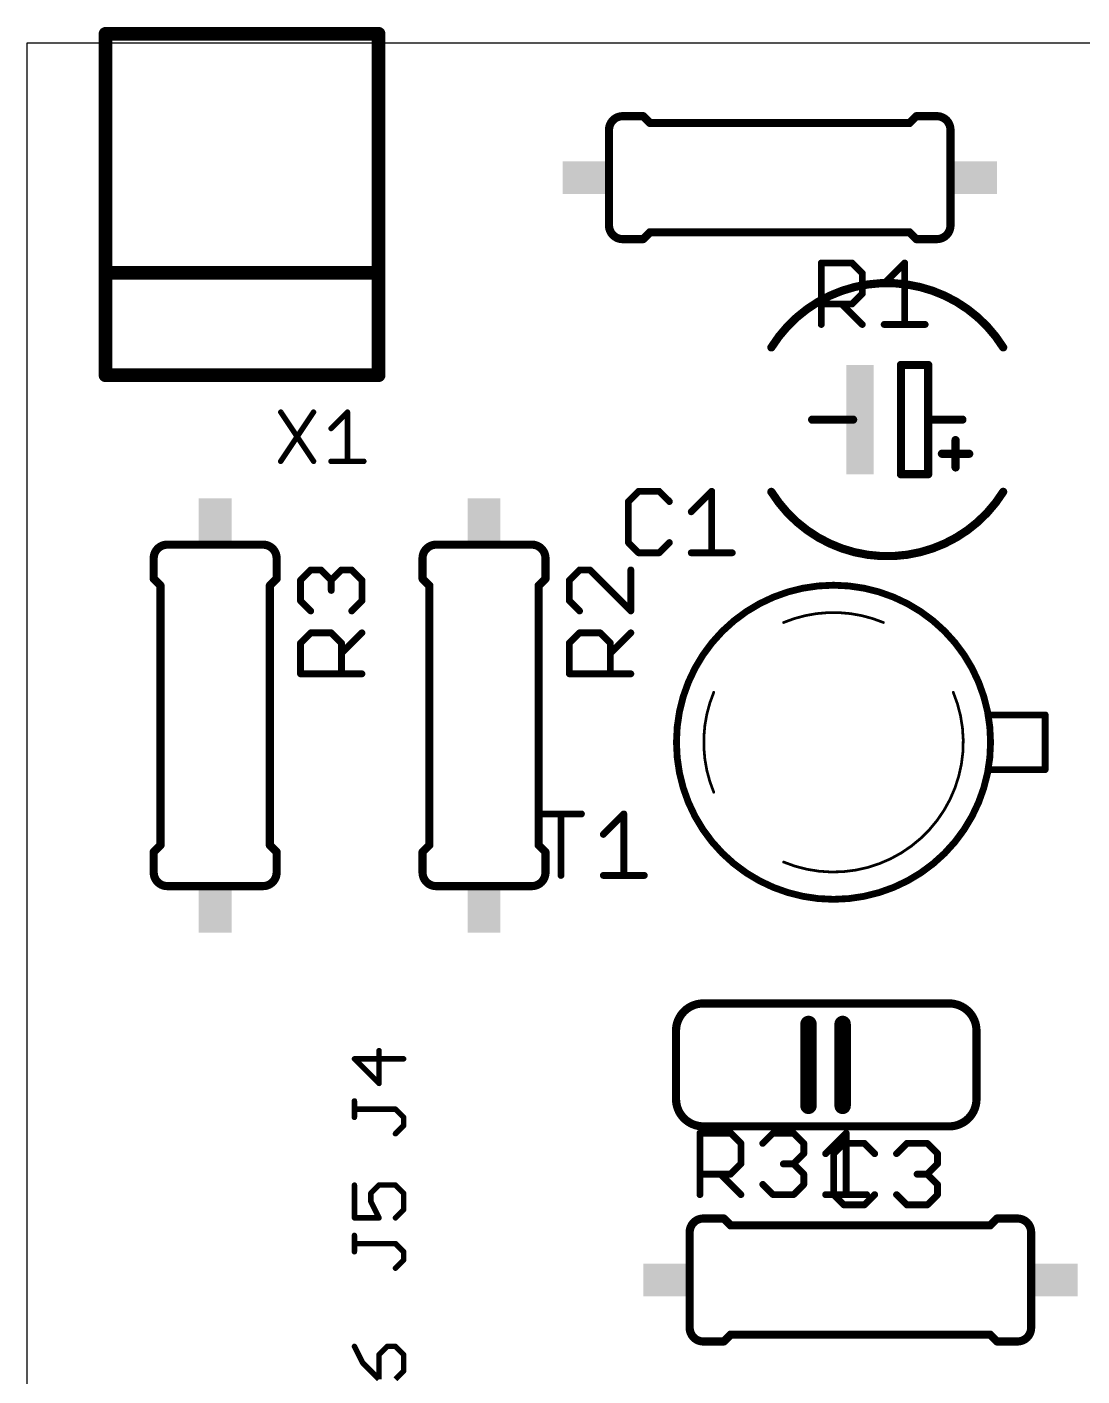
# Model space of a CAD drawing. Extents: x 0 to 70, y -10.8 to 60.8.
# Drawn here: x 0 to 19.62, y 25.21 to 50.3 of the extents above; entities that cross this region are included whole.
import ezdxf

# ---------------------------------------------------------------- set-up
doc = ezdxf.new("R2010")
doc.units = 0
for name, color, linetype in [('20', 7, 'CONTINUOUS'), ('21', 253, 'CONTINUOUS'), ('25', 253, 'CONTINUOUS')]:
    doc.layers.add(name, color=color, linetype=linetype)

# ---------------------------------------------------------------- blocks, each defined once
blk = doc.blocks.new('RECT')
blk.add_solid([(-0.5, -0.5), (0.5, -0.5), (-0.5, 0.5), (0.5, 0.5)])

msp = doc.modelspace()

# ---------------------------------------------------------------- linework, layer by layer
at = {"layer": '20'}
for p, q in [((70, 50), (0, 50)), ((0, 50), (0, 0))]:
    msp.add_line(p, q, dxfattribs=at)
at = {"layer": '21'}
for points, const_width in [([(1.46, 45.73), (1.46, 50.175)], 0.254), ([(1.46, 50.175), (6.54, 50.175)], 0.254), ([(6.54, 50.175), (6.54, 45.73)], 0.254), ([(11.079, 48.643), (11.46, 48.643)], 0.1524), ([(11.587, 48.516), (11.46, 48.643)], 0.1524), ([(16.413, 48.516), (16.54, 48.643)], 0.1524), ([(16.921, 48.643), (16.54, 48.643)], 0.1524), ([(10.825, 48.389), (10.825, 46.611)], 0.1524), ([(11.587, 48.516), (16.413, 48.516)], 0.1524), ([(17.175, 48.389), (17.175, 46.611)], 0.1524), ([(11.079, 46.357), (11.46, 46.357)], 0.1524), ([(11.587, 46.484), (11.46, 46.357)], 0.1524), ([(11.587, 46.484), (16.413, 46.484)], 0.1524), ([(16.413, 46.484), (16.54, 46.357)], 0.1524), ([(16.921, 46.357), (16.54, 46.357)], 0.1524), ([(1.46, 43.825), (1.46, 45.73)], 0.254), ([(6.54, 45.73), (1.46, 45.73)], 0.254), ([(6.54, 45.73), (6.54, 43.825)], 0.254), ([(6.54, 43.825), (1.46, 43.825)], 0.254), ([(16.762, 44.016), (16.254, 44.016)], 0.1524), ([(16.254, 44.016), (16.254, 41.984)], 0.1524), ([(16.762, 43), (16.762, 44.016)], 0.1524), ([(15.365, 43), (14.603, 43)], 0.1524), ([(17.397, 43), (16.762, 43)], 0.1524), ([(16.762, 41.984), (16.762, 43)], 0.1524), ([(17.27, 42.619), (17.27, 42.111)], 0.1524), ([(17.524, 42.365), (17.016, 42.365)], 0.1524), ([(16.254, 41.984), (16.762, 41.984)], 0.1524), ([(2.611, 40.675), (4.389, 40.675)], 0.1524), ([(7.611, 40.675), (9.389, 40.675)], 0.1524), ([(2.357, 40.421), (2.357, 40.04)], 0.1524), ([(4.643, 40.421), (4.643, 40.04)], 0.1524), ([(7.357, 40.421), (7.357, 40.04)], 0.1524), ([(9.643, 40.421), (9.643, 40.04)], 0.1524), ([(2.484, 39.913), (2.357, 40.04)], 0.1524), ([(2.484, 35.087), (2.484, 39.913)], 0.1524), ([(4.516, 39.913), (4.643, 40.04)], 0.1524), ([(4.516, 35.087), (4.516, 39.913)], 0.1524), ([(7.484, 39.913), (7.357, 40.04)], 0.1524), ([(7.484, 35.087), (7.484, 39.913)], 0.1524), ([(9.516, 39.913), (9.643, 40.04)], 0.1524), ([(9.516, 35.087), (9.516, 39.913)], 0.1524), ([(18.937, 37.508), (17.8765, 37.508)], 0.127), ([(18.937, 37.508), (18.937, 36.492)], 0.127), ([(18.937, 36.492), (17.8765, 36.492)], 0.127), ([(2.484, 35.087), (2.357, 34.96)], 0.1524), ([(4.516, 35.087), (4.643, 34.96)], 0.1524), ([(7.484, 35.087), (7.357, 34.96)], 0.1524), ([(9.516, 35.087), (9.643, 34.96)], 0.1524), ([(2.357, 34.579), (2.357, 34.96)], 0.1524), ([(4.643, 34.579), (4.643, 34.96)], 0.1524), ([(7.357, 34.579), (7.357, 34.96)], 0.1524), ([(9.643, 34.579), (9.643, 34.96)], 0.1524), ([(2.611, 34.325), (4.389, 34.325)], 0.1524), ([(7.611, 34.325), (9.389, 34.325)], 0.1524), ([(12.579, 32.143), (17.151, 32.143)], 0.1524), ([(14.5348, 30.238), (14.5348, 31.762)], 0.3048), ([(15.1698, 30.238), (15.1698, 31.762)], 0.3048), ([(12.071, 31.635), (12.071, 30.365)], 0.1524), ([(17.659, 31.635), (17.659, 30.365)], 0.1524), ([(12.579, 29.857), (17.151, 29.857)], 0.1524), ([(12.579, 28.143), (12.96, 28.143)], 0.1524), ([(13.087, 28.016), (12.96, 28.143)], 0.1524), ([(17.913, 28.016), (18.04, 28.143)], 0.1524), ([(18.421, 28.143), (18.04, 28.143)], 0.1524), ([(12.325, 26.111), (12.325, 27.889)], 0.1524), ([(17.913, 28.016), (13.087, 28.016)], 0.1524), ([(18.675, 26.111), (18.675, 27.889)], 0.1524), ([(12.579, 25.857), (12.96, 25.857)], 0.1524), ([(13.087, 25.984), (12.96, 25.857)], 0.1524), ([(17.913, 25.984), (13.087, 25.984)], 0.1524), ([(17.913, 25.984), (18.04, 25.857)], 0.1524), ([(18.421, 25.857), (18.04, 25.857)], 0.1524)]:
    msp.add_lwpolyline(points, dxfattribs=dict(at, const_width=const_width))
for points, const_width in [([(1.5235, 50.175, 1), (1.3965, 50.175)], 0.127), ([(1.46, 50.2385, 1), (1.46, 50.1115)], 0.127), ([(6.6035, 50.175, 1), (6.4765, 50.175)], 0.127), ([(6.54, 50.1115, 1), (6.54, 50.2385)], 0.127), ([(11.079, 48.643, 0.4142), (10.825, 48.389)], 0.1524), ([(11.079, 48.6811, 1), (11.079, 48.6049)], 0.0762), ([(11.079, 48.6049, 1), (11.079, 48.6811)], 0.0762), ([(11.4869, 48.6699, 1), (11.4331, 48.6161)], 0.0762), ([(11.46, 48.6049, 1), (11.46, 48.6811)], 0.0762), ([(16.54, 48.6811, 1), (16.54, 48.6049)], 0.0762), ([(16.5669, 48.6161, 1), (16.5131, 48.6699)], 0.0762), ([(17.175, 48.389, 0.4142), (16.921, 48.643)], 0.1524), ([(16.921, 48.6811, 1), (16.921, 48.6049)], 0.0762), ([(16.921, 48.6049, 1), (16.921, 48.6811)], 0.0762), ([(10.8631, 48.389, 1), (10.7869, 48.389)], 0.0762), ([(10.7869, 48.389, 1), (10.8631, 48.389)], 0.0762), ([(11.587, 48.5541, 1), (11.587, 48.4779)], 0.0762), ([(11.5601, 48.4891, 1), (11.6139, 48.5429)], 0.0762), ([(16.3861, 48.5429, 1), (16.4399, 48.4891)], 0.0762), ([(16.413, 48.4779, 1), (16.413, 48.5541)], 0.0762), ([(17.2131, 48.389, 1), (17.1369, 48.389)], 0.0762), ([(17.1369, 48.389, 1), (17.2131, 48.389)], 0.0762), ([(10.825, 46.611, 0.4142), (11.079, 46.357)], 0.1524), ([(10.8631, 46.611, 1), (10.7869, 46.611)], 0.0762), ([(16.921, 46.357, 0.4142), (17.175, 46.611)], 0.1524), ([(17.2131, 46.611, 1), (17.1369, 46.611)], 0.0762), ([(10.7869, 46.611, 1), (10.8631, 46.611)], 0.0762), ([(11.079, 46.3951, 1), (11.079, 46.3189)], 0.0762), ([(11.079, 46.3189, 1), (11.079, 46.3951)], 0.0762), ([(11.4331, 46.3839, 1), (11.4869, 46.3301)], 0.0762), ([(11.46, 46.3189, 1), (11.46, 46.3951)], 0.0762), ([(11.587, 46.5221, 1), (11.587, 46.4459)], 0.0762), ([(11.6139, 46.4571, 1), (11.5601, 46.5109)], 0.0762), ([(16.4399, 46.5109, 1), (16.3861, 46.4571)], 0.0762), ([(16.413, 46.4459, 1), (16.413, 46.5221)], 0.0762), ([(16.54, 46.3951, 1), (16.54, 46.3189)], 0.0762), ([(16.5131, 46.3301, 1), (16.5669, 46.3839)], 0.0762), ([(16.921, 46.3951, 1), (16.921, 46.3189)], 0.0762), ([(16.921, 46.3189, 1), (16.921, 46.3951)], 0.0762), ([(17.1369, 46.611, 1), (17.2131, 46.611)], 0.0762), ([(1.5235, 45.73, 1), (1.3965, 45.73)], 0.127), ([(1.46, 45.7935, 1), (1.46, 45.6665)], 0.127), ([(1.3965, 45.73, 1), (1.5235, 45.73)], 0.127), ([(6.6035, 45.73, 1), (6.4765, 45.73)], 0.127), ([(6.4765, 45.73, 1), (6.6035, 45.73)], 0.127), ([(6.54, 45.6665, 1), (6.54, 45.7935)], 0.127), ([(18.1557, 44.3432, 0.5551), (13.8443, 44.3432)], 0.1524), ([(13.812, 44.3633, 1), (13.8766, 44.3231)], 0.0762), ([(18.1234, 44.3231, 1), (18.188, 44.3633)], 0.0762), ([(1.46, 43.8885, 1), (1.46, 43.7615)], 0.127), ([(6.54, 43.7615, 1), (6.54, 43.8885)], 0.127), ([(16.254, 44.0541, 1), (16.254, 43.9779)], 0.0762), ([(16.2921, 44.016, 1), (16.2159, 44.016)], 0.0762), ([(16.8001, 44.016, 1), (16.7239, 44.016)], 0.0762), ([(16.762, 43.9779, 1), (16.762, 44.0541)], 0.0762), ([(1.3965, 43.825, 1), (1.5235, 43.825)], 0.127), ([(6.4765, 43.825, 1), (6.6035, 43.825)], 0.127), ([(14.603, 43.0381, 1), (14.603, 42.9619)], 0.0762), ([(15.365, 42.9619, 1), (15.365, 43.0381)], 0.0762), ([(16.762, 43.0381, 1), (16.762, 42.9619)], 0.0762), ([(16.8001, 43, 1), (16.7239, 43)], 0.0762), ([(16.7239, 43, 1), (16.8001, 43)], 0.0762), ([(17.397, 42.9619, 1), (17.397, 43.0381)], 0.0762), ([(17.3081, 42.619, 1), (17.2319, 42.619)], 0.0762), ([(17.016, 42.4031, 1), (17.016, 42.3269)], 0.0762), ([(17.524, 42.3269, 1), (17.524, 42.4031)], 0.0762), ([(17.2319, 42.111, 1), (17.3081, 42.111)], 0.0762), ([(16.254, 42.0221, 1), (16.254, 41.9459)], 0.0762), ([(16.2159, 41.984, 1), (16.2921, 41.984)], 0.0762), ([(16.7239, 41.984, 1), (16.8001, 41.984)], 0.0762), ([(16.762, 41.9459, 1), (16.762, 42.0221)], 0.0762), ([(13.8443, 41.6568, 0.5551), (18.1557, 41.6568)], 0.1524), ([(13.8766, 41.6769, 1), (13.812, 41.6367)], 0.0762), ([(18.188, 41.6367, 1), (18.1234, 41.6769)], 0.0762), ([(2.611, 40.675, 0.4142), (2.357, 40.421)], 0.1524), ([(2.611, 40.7131, 1), (2.611, 40.6369)], 0.0762), ([(2.611, 40.6369, 1), (2.611, 40.7131)], 0.0762), ([(4.643, 40.421, 0.4142), (4.389, 40.675)], 0.1524), ([(4.389, 40.7131, 1), (4.389, 40.6369)], 0.0762), ([(4.389, 40.6369, 1), (4.389, 40.7131)], 0.0762), ([(7.611, 40.675, 0.4142), (7.357, 40.421)], 0.1524), ([(7.611, 40.7131, 1), (7.611, 40.6369)], 0.0762), ([(7.611, 40.6369, 1), (7.611, 40.7131)], 0.0762), ([(9.643, 40.421, 0.4142), (9.389, 40.675)], 0.1524), ([(9.389, 40.7131, 1), (9.389, 40.6369)], 0.0762), ([(9.389, 40.6369, 1), (9.389, 40.7131)], 0.0762), ([(2.3951, 40.421, 1), (2.3189, 40.421)], 0.0762), ([(2.3189, 40.421, 1), (2.3951, 40.421)], 0.0762), ([(4.6811, 40.421, 1), (4.6049, 40.421)], 0.0762), ([(4.6049, 40.421, 1), (4.6811, 40.421)], 0.0762), ([(7.3951, 40.421, 1), (7.3189, 40.421)], 0.0762), ([(7.3189, 40.421, 1), (7.3951, 40.421)], 0.0762), ([(9.6811, 40.421, 1), (9.6049, 40.421)], 0.0762), ([(9.6049, 40.421, 1), (9.6811, 40.421)], 0.0762), ([(2.3189, 40.04, 1), (2.3951, 40.04)], 0.0762), ([(2.3839, 40.0669, 1), (2.3301, 40.0131)], 0.0762), ([(2.5221, 39.913, 1), (2.4459, 39.913)], 0.0762), ([(2.4571, 39.8861, 1), (2.5109, 39.9399)], 0.0762), ([(4.5541, 39.913, 1), (4.4779, 39.913)], 0.0762), ([(4.4891, 39.9399, 1), (4.5429, 39.8861)], 0.0762), ([(4.6049, 40.04, 1), (4.6811, 40.04)], 0.0762), ([(4.6699, 40.0131, 1), (4.6161, 40.0669)], 0.0762), ([(7.3189, 40.04, 1), (7.3951, 40.04)], 0.0762), ([(7.3839, 40.0669, 1), (7.3301, 40.0131)], 0.0762), ([(7.5221, 39.913, 1), (7.4459, 39.913)], 0.0762), ([(7.4571, 39.8861, 1), (7.5109, 39.9399)], 0.0762), ([(9.5541, 39.913, 1), (9.4779, 39.913)], 0.0762), ([(9.4891, 39.9399, 1), (9.5429, 39.8861)], 0.0762), ([(9.6049, 40.04, 1), (9.6811, 40.04)], 0.0762), ([(9.6699, 40.0131, 1), (9.6161, 40.0669)], 0.0762), ([(15, 34.079, 1), (15, 39.921, 1), (15, 34.079)], 0.127), ([(15.9289, 39.227, 0.2002), (14.0711, 39.227)], 0.0508), ([(14.0662, 39.2387, 1), (14.076, 39.2153)], 0.0254), ([(15.924, 39.2153, 1), (15.9338, 39.2387)], 0.0254), ([(12.773, 37.9289, 0.2002), (12.773, 36.0711)], 0.0508), ([(12.7847, 37.924, 1), (12.7613, 37.9338)], 0.0254), ([(14.071, 34.7729, 0.67), (17.227, 37.9289)], 0.0508), ([(17.2387, 37.9338, 1), (17.2153, 37.924)], 0.0254), ([(17.8765, 37.5398, 1), (17.8765, 37.4763)], 0.0635), ([(18.9688, 37.508, 1), (18.9053, 37.508)], 0.0635), ([(18.937, 37.4763, 1), (18.937, 37.5398)], 0.0635), ([(17.8765, 36.5238, 1), (17.8765, 36.4603)], 0.0635), ([(18.9053, 36.492, 1), (18.9688, 36.492)], 0.0635), ([(18.937, 36.4603, 1), (18.937, 36.5238)], 0.0635), ([(12.7613, 36.0662, 1), (12.7847, 36.076)], 0.0254), ([(2.4459, 35.087, 1), (2.5221, 35.087)], 0.0762), ([(2.5109, 35.0601, 1), (2.4571, 35.1139)], 0.0762), ([(4.4779, 35.087, 1), (4.5541, 35.087)], 0.0762), ([(4.5429, 35.1139, 1), (4.4891, 35.0601)], 0.0762), ([(7.4459, 35.087, 1), (7.5221, 35.087)], 0.0762), ([(7.5109, 35.0601, 1), (7.4571, 35.1139)], 0.0762), ([(9.4779, 35.087, 1), (9.5541, 35.087)], 0.0762), ([(9.5429, 35.1139, 1), (9.4891, 35.0601)], 0.0762), ([(2.3951, 34.96, 1), (2.3189, 34.96)], 0.0762), ([(2.3301, 34.9869, 1), (2.3839, 34.9331)], 0.0762), ([(4.6811, 34.96, 1), (4.6049, 34.96)], 0.0762), ([(4.6161, 34.9331, 1), (4.6699, 34.9869)], 0.0762), ([(7.3951, 34.96, 1), (7.3189, 34.96)], 0.0762), ([(7.3301, 34.9869, 1), (7.3839, 34.9331)], 0.0762), ([(9.6811, 34.96, 1), (9.6049, 34.96)], 0.0762), ([(9.6161, 34.9331, 1), (9.6699, 34.9869)], 0.0762), ([(2.357, 34.579, 0.4142), (2.611, 34.325)], 0.1524), ([(2.3951, 34.579, 1), (2.3189, 34.579)], 0.0762), ([(4.389, 34.325, 0.4142), (4.643, 34.579)], 0.1524), ([(4.6811, 34.579, 1), (4.6049, 34.579)], 0.0762), ([(7.357, 34.579, 0.4142), (7.611, 34.325)], 0.1524), ([(7.3951, 34.579, 1), (7.3189, 34.579)], 0.0762), ([(9.389, 34.325, 0.4142), (9.643, 34.579)], 0.1524), ([(9.6811, 34.579, 1), (9.6049, 34.579)], 0.0762), ([(14.0759, 34.7846, 1), (14.0661, 34.7612)], 0.0254), ([(2.3189, 34.579, 1), (2.3951, 34.579)], 0.0762), ([(2.611, 34.3631, 1), (2.611, 34.2869)], 0.0762), ([(2.611, 34.2869, 1), (2.611, 34.3631)], 0.0762), ([(4.389, 34.3631, 1), (4.389, 34.2869)], 0.0762), ([(4.389, 34.2869, 1), (4.389, 34.3631)], 0.0762), ([(4.6049, 34.579, 1), (4.6811, 34.579)], 0.0762), ([(7.3189, 34.579, 1), (7.3951, 34.579)], 0.0762), ([(7.611, 34.3631, 1), (7.611, 34.2869)], 0.0762), ([(7.611, 34.2869, 1), (7.611, 34.3631)], 0.0762), ([(9.389, 34.3631, 1), (9.389, 34.2869)], 0.0762), ([(9.389, 34.2869, 1), (9.389, 34.3631)], 0.0762), ([(9.6049, 34.579, 1), (9.6811, 34.579)], 0.0762), ([(12.579, 32.143, 0.4142), (12.071, 31.635)], 0.1524), ([(12.579, 32.1811, 1), (12.579, 32.1049)], 0.0762), ([(12.579, 32.1049, 1), (12.579, 32.1811)], 0.0762), ([(17.659, 31.635, 0.4142), (17.151, 32.143)], 0.1524), ([(17.151, 32.1811, 1), (17.151, 32.1049)], 0.0762), ([(17.151, 32.1049, 1), (17.151, 32.1811)], 0.0762), ([(14.611, 31.762, 1), (14.4586, 31.762)], 0.1524), ([(15.246, 31.762, 1), (15.0936, 31.762)], 0.1524), ([(12.1091, 31.635, 1), (12.0329, 31.635)], 0.0762), ([(12.0329, 31.635, 1), (12.1091, 31.635)], 0.0762), ([(17.6971, 31.635, 1), (17.6209, 31.635)], 0.0762), ([(17.6209, 31.635, 1), (17.6971, 31.635)], 0.0762), ([(12.071, 30.365, 0.4142), (12.579, 29.857)], 0.1524), ([(12.1091, 30.365, 1), (12.0329, 30.365)], 0.0762), ([(12.0329, 30.365, 1), (12.1091, 30.365)], 0.0762), ([(17.151, 29.857, 0.4142), (17.659, 30.365)], 0.1524), ([(17.6971, 30.365, 1), (17.6209, 30.365)], 0.0762), ([(17.6209, 30.365, 1), (17.6971, 30.365)], 0.0762), ([(14.4586, 30.238, 1), (14.611, 30.238)], 0.1524), ([(15.0936, 30.238, 1), (15.246, 30.238)], 0.1524), ([(12.579, 29.8951, 1), (12.579, 29.8189)], 0.0762), ([(12.579, 29.8189, 1), (12.579, 29.8951)], 0.0762), ([(17.151, 29.8951, 1), (17.151, 29.8189)], 0.0762), ([(17.151, 29.8189, 1), (17.151, 29.8951)], 0.0762), ([(12.579, 28.143, 0.4142), (12.325, 27.889)], 0.1524), ([(12.579, 28.1811, 1), (12.579, 28.1049)], 0.0762), ([(12.579, 28.1049, 1), (12.579, 28.1811)], 0.0762), ([(12.9869, 28.1699, 1), (12.9331, 28.1161)], 0.0762), ([(12.96, 28.1049, 1), (12.96, 28.1811)], 0.0762), ([(18.04, 28.1811, 1), (18.04, 28.1049)], 0.0762), ([(18.0669, 28.1161, 1), (18.0131, 28.1699)], 0.0762), ([(18.675, 27.889, 0.4142), (18.421, 28.143)], 0.1524), ([(18.421, 28.1811, 1), (18.421, 28.1049)], 0.0762), ([(18.421, 28.1049, 1), (18.421, 28.1811)], 0.0762), ([(12.3631, 27.889, 1), (12.2869, 27.889)], 0.0762), ([(12.2869, 27.889, 1), (12.3631, 27.889)], 0.0762), ([(13.087, 28.0541, 1), (13.087, 27.9779)], 0.0762), ([(13.0601, 27.9891, 1), (13.1139, 28.0429)], 0.0762), ([(17.8861, 28.0429, 1), (17.9399, 27.9891)], 0.0762), ([(17.913, 27.9779, 1), (17.913, 28.0541)], 0.0762), ([(18.7131, 27.889, 1), (18.6369, 27.889)], 0.0762), ([(18.6369, 27.889, 1), (18.7131, 27.889)], 0.0762), ([(12.325, 26.111, 0.4142), (12.579, 25.857)], 0.1524), ([(12.3631, 26.111, 1), (12.2869, 26.111)], 0.0762), ([(12.2869, 26.111, 1), (12.3631, 26.111)], 0.0762), ([(18.421, 25.857, 0.4142), (18.675, 26.111)], 0.1524), ([(18.7131, 26.111, 1), (18.6369, 26.111)], 0.0762), ([(18.6369, 26.111, 1), (18.7131, 26.111)], 0.0762), ([(12.579, 25.8951, 1), (12.579, 25.8189)], 0.0762), ([(12.579, 25.8189, 1), (12.579, 25.8951)], 0.0762), ([(12.9331, 25.8839, 1), (12.9869, 25.8301)], 0.0762), ([(12.96, 25.8189, 1), (12.96, 25.8951)], 0.0762), ([(13.087, 26.0221, 1), (13.087, 25.9459)], 0.0762), ([(13.1139, 25.9571, 1), (13.0601, 26.0109)], 0.0762), ([(17.9399, 26.0109, 1), (17.8861, 25.9571)], 0.0762), ([(17.913, 25.9459, 1), (17.913, 26.0221)], 0.0762), ([(18.04, 25.8951, 1), (18.04, 25.8189)], 0.0762), ([(18.0131, 25.8301, 1), (18.0669, 25.8839)], 0.0762), ([(18.421, 25.8951, 1), (18.421, 25.8189)], 0.0762), ([(18.421, 25.8189, 1), (18.421, 25.8951)], 0.0762)]:
    msp.add_lwpolyline(points, format="xyb", dxfattribs=dict(at, const_width=const_width))
at = {"layer": '25'}
for points, const_width in [([(14.8046, 45.9134, 1), (14.741, 45.9134)], 0.0635), ([(14.7728, 45.9452, 1), (14.7728, 45.8817)], 0.0635), ([(15.3671, 45.9359, 1), (15.3223, 45.8909)], 0.0635), ([(15.3447, 45.8817, 1), (15.3447, 45.9452)], 0.0635), ([(16.3551, 45.9134, 1), (16.2917, 45.9134)], 0.0635), ([(16.3459, 45.8909, 1), (16.3009, 45.9359)], 0.0635), ([(15.5672, 45.7228, 1), (15.5037, 45.7228)], 0.0635), ([(15.513, 45.7003, 1), (15.5578, 45.7453)], 0.0635), ([(15.9196, 45.5546, 1), (15.9646, 45.5096)], 0.0635), ([(14.7728, 45.1826, 1), (14.7728, 45.1191)], 0.0635), ([(15.1766, 45.1733, 1), (15.1316, 45.1283)], 0.0635), ([(15.3223, 45.1733, 1), (15.3671, 45.1283)], 0.0635), ([(15.3447, 45.1191, 1), (15.3447, 45.1826)], 0.0635), ([(15.5037, 45.3414, 1), (15.5672, 45.3414)], 0.0635), ([(15.5578, 45.3189, 1), (15.513, 45.3639)], 0.0635), ([(14.741, 44.7695, 1), (14.8046, 44.7695)], 0.0635), ([(15.5129, 44.747, 1), (15.5579, 44.792)], 0.0635), ([(15.9421, 44.8013, 1), (15.9421, 44.7377)], 0.0635), ([(16.2917, 44.7695, 1), (16.3551, 44.7695)], 0.0635), ([(16.7047, 44.7377, 1), (16.7047, 44.8013)], 0.0635), ([(4.7409, 43.154, 1), (4.6987, 43.1258)], 0.0508), ([(5.351, 43.1258, 1), (5.3088, 43.154)], 0.0508), ([(5.9857, 43.1399, 1), (5.9349, 43.1399)], 0.0508), ([(5.9783, 43.1219, 1), (5.9423, 43.1579)], 0.0508), ([(5.6373, 42.8529, 1), (5.6733, 42.8169)], 0.0508), ([(4.6987, 42.2389, 1), (4.7409, 42.2107)], 0.0508), ([(5.3088, 42.2107, 1), (5.351, 42.2389)], 0.0508), ([(5.6553, 42.2502, 1), (5.6553, 42.1994)], 0.0508), ([(5.9349, 42.2248, 1), (5.9857, 42.2248)], 0.0508), ([(6.2654, 42.1994, 1), (6.2654, 42.2502)], 0.0508), ([(11.3754, 41.6992, 1), (11.3754, 41.6356)], 0.0635), ([(11.3979, 41.6449, 1), (11.3529, 41.6899)], 0.0635), ([(11.7791, 41.6899, 1), (11.7343, 41.6449)], 0.0635), ([(11.7567, 41.6356, 1), (11.7567, 41.6992)], 0.0635), ([(12.7672, 41.6674, 1), (12.7036, 41.6674)], 0.0635), ([(12.7579, 41.6449, 1), (12.7129, 41.6899)], 0.0635), ([(11.1623, 41.4993, 1), (11.2073, 41.4543)], 0.0635), ([(11.2166, 41.4768, 1), (11.1531, 41.4768)], 0.0635), ([(11.925, 41.4543, 1), (11.9698, 41.4993)], 0.0635), ([(12.3316, 41.3086, 1), (12.3766, 41.2636)], 0.0635), ([(11.2073, 40.7366, 1), (11.1623, 40.6916)], 0.0635), ([(11.1531, 40.7141, 1), (11.2166, 40.7141)], 0.0635), ([(11.9698, 40.6916, 1), (11.925, 40.7366)], 0.0635), ([(11.3754, 40.5553, 1), (11.3754, 40.4917)], 0.0635), ([(11.3529, 40.501, 1), (11.3979, 40.546)], 0.0635), ([(11.7343, 40.546, 1), (11.7791, 40.501)], 0.0635), ([(11.7567, 40.4917, 1), (11.7567, 40.5553)], 0.0635), ([(12.3541, 40.5553, 1), (12.3541, 40.4917)], 0.0635), ([(12.7036, 40.5235, 1), (12.7672, 40.5235)], 0.0635), ([(13.1167, 40.4917, 1), (13.1167, 40.5553)], 0.0635), ([(5.2772, 40.2365, 1), (5.2772, 40.173)], 0.0635), ([(5.2997, 40.1823, 1), (5.2547, 40.2271)], 0.0635), ([(5.4904, 40.2272, 1), (5.4454, 40.1822)], 0.0635), ([(5.4679, 40.173, 1), (5.4679, 40.2365)], 0.0635), ([(5.8492, 40.2365, 1), (5.8492, 40.173)], 0.0635), ([(5.8717, 40.1823, 1), (5.8267, 40.2271)], 0.0635), ([(6.0624, 40.2271, 1), (6.0174, 40.1823)], 0.0635), ([(6.0399, 40.173, 1), (6.0399, 40.2365)], 0.0635), ([(10.2772, 40.2365, 1), (10.2772, 40.173)], 0.0635), ([(10.2997, 40.1823, 1), (10.2547, 40.2271)], 0.0635), ([(10.4904, 40.2272, 1), (10.4454, 40.1822)], 0.0635), ([(10.4679, 40.173, 1), (10.4679, 40.2365)], 0.0635), ([(11.2623, 40.2047, 1), (11.1988, 40.2047)], 0.0635), ([(5.0641, 40.0364, 1), (5.1091, 39.9916)], 0.0635), ([(5.1184, 40.014, 1), (5.0549, 40.014)], 0.0635), ([(5.6361, 40.0364, 1), (5.6811, 39.9916)], 0.0635), ([(5.6903, 40.014, 1), (5.6269, 40.014)], 0.0635), ([(5.6361, 39.9915, 1), (5.6811, 40.0365)], 0.0635), ([(6.2622, 40.014, 1), (6.1988, 40.014)], 0.0635), ([(6.208, 39.9916, 1), (6.253, 40.0364)], 0.0635), ([(10.1184, 40.014, 1), (10.0549, 40.014)], 0.0635), ([(10.0641, 40.0364, 1), (10.1091, 39.9916)], 0.0635), ([(5.1091, 39.6552, 1), (5.0641, 39.6102)], 0.0635), ([(5.0549, 39.6327, 1), (5.1184, 39.6327)], 0.0635), ([(5.6269, 39.8234, 1), (5.6903, 39.8234)], 0.0635), ([(6.1988, 39.6327, 1), (6.2622, 39.6327)], 0.0635), ([(6.253, 39.6102, 1), (6.208, 39.6552)], 0.0635), ([(10.1091, 39.6552, 1), (10.0641, 39.6102)], 0.0635), ([(10.0549, 39.6327, 1), (10.1184, 39.6327)], 0.0635), ([(5.2547, 39.4196, 1), (5.2997, 39.4646)], 0.0635), ([(6.0174, 39.4646, 1), (6.0624, 39.4196)], 0.0635), ([(10.2547, 39.4196, 1), (10.2997, 39.4646)], 0.0635), ([(11.1988, 39.4421, 1), (11.2623, 39.4421)], 0.0635), ([(11.208, 39.4196, 1), (11.253, 39.4646)], 0.0635), ([(5.0641, 38.8671, 1), (5.1091, 38.8223)], 0.0635), ([(5.1184, 38.8447, 1), (5.0549, 38.8447)], 0.0635), ([(5.2772, 39.0672, 1), (5.2772, 39.0037)], 0.0635), ([(5.2997, 39.013, 1), (5.2547, 39.0578)], 0.0635), ([(5.6811, 39.0578, 1), (5.6361, 39.013)], 0.0635), ([(5.6586, 39.0037, 1), (5.6586, 39.0672)], 0.0635), ([(5.881, 38.8447, 1), (5.8175, 38.8447)], 0.0635), ([(5.8267, 38.8223, 1), (5.8717, 38.8671)], 0.0635), ([(6.253, 39.0129, 1), (6.208, 39.0579)], 0.0635), ([(10.1184, 38.8447, 1), (10.0549, 38.8447)], 0.0635), ([(10.0641, 38.8671, 1), (10.1091, 38.8223)], 0.0635), ([(10.2772, 39.0672, 1), (10.2772, 39.0037)], 0.0635), ([(10.2997, 39.013, 1), (10.2547, 39.0578)], 0.0635), ([(10.6811, 39.0578, 1), (10.6361, 39.013)], 0.0635), ([(10.6586, 39.0037, 1), (10.6586, 39.0672)], 0.0635), ([(10.881, 38.8447, 1), (10.8174, 38.8447)], 0.0635), ([(10.8267, 38.8223, 1), (10.8717, 38.8671)], 0.0635), ([(11.253, 39.0129, 1), (11.208, 39.0579)], 0.0635), ([(5.8267, 38.6766, 1), (5.8717, 38.6316)], 0.0635), ([(10.8267, 38.6766, 1), (10.8717, 38.6316)], 0.0635), ([(5.0866, 38.3046, 1), (5.0866, 38.2411)], 0.0635), ([(5.0549, 38.2728, 1), (5.1184, 38.2728)], 0.0635), ([(5.8175, 38.2728, 1), (5.881, 38.2728)], 0.0635), ([(6.2305, 38.2411, 1), (6.2305, 38.3046)], 0.0635), ([(10.0866, 38.3046, 1), (10.0866, 38.2411)], 0.0635), ([(10.0549, 38.2728, 1), (10.1184, 38.2728)], 0.0635), ([(10.8174, 38.2728, 1), (10.881, 38.2728)], 0.0635), ([(11.2305, 38.2411, 1), (11.2305, 38.3046)], 0.0635), ([(9.5498, 35.6992, 1), (9.5498, 35.6356)], 0.0635), ([(9.9629, 35.6674, 1), (9.8994, 35.6674)], 0.0635), ([(10.3124, 35.6356, 1), (10.3124, 35.6992)], 0.0635), ([(11.1322, 35.6674, 1), (11.0686, 35.6674)], 0.0635), ([(11.1229, 35.6449, 1), (11.0779, 35.6899)], 0.0635), ([(10.6966, 35.3086, 1), (10.7416, 35.2636)], 0.0635), ([(9.8994, 34.5235, 1), (9.9629, 34.5235)], 0.0635), ([(10.7191, 34.5553, 1), (10.7191, 34.4917)], 0.0635), ([(11.0686, 34.5235, 1), (11.1322, 34.5235)], 0.0635), ([(11.4817, 34.4917, 1), (11.4817, 34.5553)], 0.0635), ([(6.1081, 31.1308, 1), (6.0721, 31.0948)], 0.0508), ([(6.0901, 31.1382, 1), (6.0901, 31.0874)], 0.0508), ([(6.5731, 31.2654, 1), (6.5223, 31.2654)], 0.0508), ([(7.0052, 31.0874, 1), (7.0052, 31.1382)], 0.0508), ([(6.5223, 30.6553, 1), (6.5731, 30.6553)], 0.0508), ([(6.5297, 30.6373, 1), (6.5657, 30.6733)], 0.0508), ([(6.1155, 30.3299, 1), (6.0647, 30.3299)], 0.0508), ([(6.0901, 30.2027, 1), (6.0901, 30.1519)], 0.0508), ([(6.8707, 30.1953, 1), (6.8347, 30.1593)], 0.0508), ([(6.8527, 30.1519, 1), (6.8527, 30.2027)], 0.0508), ([(6.0647, 30.0248, 1), (6.1155, 30.0248)], 0.0508), ([(7.0306, 30.0248, 1), (6.9798, 30.0248)], 0.0508), ([(6.9798, 29.8723, 1), (7.0306, 29.8723)], 0.0508), ([(6.9872, 30.0068, 1), (7.0232, 30.0428)], 0.0508), ([(7.0232, 29.8543, 1), (6.9872, 29.8903)], 0.0508), ([(6.8347, 29.7378, 1), (6.8707, 29.7018)], 0.0508), ([(12.5155, 29.7631, 1), (12.5155, 29.6997)], 0.0635), ([(12.5473, 29.7314, 1), (12.4838, 29.7314)], 0.0635), ([(13.1098, 29.7539, 1), (13.065, 29.7089)], 0.0635), ([(13.0874, 29.6997, 1), (13.0874, 29.7631)], 0.0635), ([(13.3099, 29.5408, 1), (13.2463, 29.5408)], 0.0635), ([(13.8754, 29.7631, 1), (13.8754, 29.6997)], 0.0635), ([(13.8979, 29.7089, 1), (13.8529, 29.7539)], 0.0635), ([(14.2791, 29.7539, 1), (14.2343, 29.7089)], 0.0635), ([(14.2567, 29.6997, 1), (14.2567, 29.7631)], 0.0635), ([(14.4792, 29.5408, 1), (14.4156, 29.5408)], 0.0635), ([(15.1934, 29.5722, 1), (15.1934, 29.5087)], 0.0635), ([(15.2159, 29.5179, 1), (15.1709, 29.5629)], 0.0635), ([(15.2672, 29.7314, 1), (15.2036, 29.7314)], 0.0635), ([(15.2579, 29.7089, 1), (15.2129, 29.7539)], 0.0635), ([(15.5971, 29.5629, 1), (15.5523, 29.5179)], 0.0635), ([(15.5747, 29.5087, 1), (15.5747, 29.5722)], 0.0635), ([(16.3627, 29.5722, 1), (16.3627, 29.5087)], 0.0635), ([(16.3852, 29.5179, 1), (16.3402, 29.5629)], 0.0635), ([(16.7664, 29.5629, 1), (16.7216, 29.5179)], 0.0635), ([(16.744, 29.5087, 1), (16.744, 29.5722)], 0.0635), ([(13.2557, 29.5183, 1), (13.3005, 29.5633)], 0.0635), ([(13.6623, 29.5633, 1), (13.7073, 29.5183)], 0.0635), ([(14.4156, 29.3501, 1), (14.4792, 29.3501)], 0.0635), ([(14.4699, 29.3276, 1), (14.4249, 29.3726)], 0.0635), ([(14.425, 29.5183, 1), (14.4698, 29.5633)], 0.0635), ([(14.8316, 29.3726, 1), (14.8766, 29.3276)], 0.0635), ([(15.0346, 29.3498, 1), (14.971, 29.3498)], 0.0635), ([(14.9803, 29.3723, 1), (15.0253, 29.3273)], 0.0635), ([(15.743, 29.3273, 1), (15.7878, 29.3723)], 0.0635), ([(16.1496, 29.3723, 1), (16.1946, 29.3273)], 0.0635), ([(16.9664, 29.3498, 1), (16.903, 29.3498)], 0.0635), ([(16.9123, 29.3273, 1), (16.9571, 29.3723)], 0.0635), ([(13.2463, 29.1594, 1), (13.3099, 29.1594)], 0.0635), ([(13.3005, 29.1369, 1), (13.2557, 29.1819)], 0.0635), ([(14.0661, 29.1912, 1), (14.0661, 29.1277)], 0.0635), ([(14.2342, 29.1819, 1), (14.2792, 29.1369)], 0.0635), ([(14.2791, 29.1819, 1), (14.2343, 29.1369)], 0.0635), ([(14.2567, 29.1277, 1), (14.2567, 29.1912)], 0.0635), ([(16.903, 29.1591, 1), (16.9664, 29.1591)], 0.0635), ([(16.9572, 29.1366, 1), (16.9122, 29.1816)], 0.0635), ([(12.5155, 29.0006, 1), (12.5155, 28.9371)], 0.0635), ([(12.9193, 28.9913, 1), (12.8743, 28.9463)], 0.0635), ([(13.065, 28.9913, 1), (13.1098, 28.9463)], 0.0635), ([(13.0874, 28.9371, 1), (13.0874, 29.0006)], 0.0635), ([(14.4792, 28.9688, 1), (14.4156, 28.9688)], 0.0635), ([(14.425, 28.9463, 1), (14.4698, 28.9913)], 0.0635), ([(16.5534, 29.0002, 1), (16.5534, 28.9367)], 0.0635), ([(16.7215, 28.9909, 1), (16.7665, 28.9459)], 0.0635), ([(16.7664, 28.9909, 1), (16.7216, 28.9459)], 0.0635), ([(16.744, 28.9367, 1), (16.744, 29.0002)], 0.0635), ([(6.1155, 28.7654, 1), (6.0647, 28.7654)], 0.0508), ([(6.3771, 28.6308, 1), (6.4131, 28.5948)], 0.0508), ([(6.4205, 28.6128, 1), (6.3697, 28.6128)], 0.0508), ([(6.5477, 28.7908, 1), (6.5477, 28.74)], 0.0508), ([(6.5657, 28.7474, 1), (6.5297, 28.7834)], 0.0508), ([(6.8707, 28.7834, 1), (6.8347, 28.7474)], 0.0508), ([(6.8527, 28.74, 1), (6.8527, 28.7908)], 0.0508), ([(7.0306, 28.6128, 1), (6.9798, 28.6128)], 0.0508), ([(6.9872, 28.5948, 1), (7.0232, 28.6308)], 0.0508), ([(12.4838, 28.5875, 1), (12.5473, 28.5875)], 0.0635), ([(13.2556, 28.565, 1), (13.3006, 28.61)], 0.0635), ([(13.7073, 28.8006, 1), (13.6623, 28.7556)], 0.0635), ([(13.8754, 28.6193, 1), (13.8754, 28.5558)], 0.0635), ([(13.8529, 28.565, 1), (13.8979, 28.61)], 0.0635), ([(14.2343, 28.61, 1), (14.2791, 28.565)], 0.0635), ([(14.2567, 28.5558, 1), (14.2567, 28.6193)], 0.0635), ([(14.4156, 28.7781, 1), (14.4792, 28.7781)], 0.0635), ([(14.4698, 28.7556, 1), (14.425, 28.8006)], 0.0635), ([(14.8541, 28.6193, 1), (14.8541, 28.5558)], 0.0635), ([(15.0253, 28.6096, 1), (14.9803, 28.5646)], 0.0635), ([(14.971, 28.5871, 1), (15.0346, 28.5871)], 0.0635), ([(15.2036, 28.5875, 1), (15.2672, 28.5875)], 0.0635), ([(15.6167, 28.5558, 1), (15.6167, 28.6193)], 0.0635), ([(15.7878, 28.5646, 1), (15.743, 28.6096)], 0.0635), ([(16.1946, 28.6096, 1), (16.1496, 28.5646)], 0.0635), ([(16.9664, 28.7778, 1), (16.903, 28.7778)], 0.0635), ([(16.903, 28.5871, 1), (16.9664, 28.5871)], 0.0635), ([(16.9123, 28.7553, 1), (16.9571, 28.8003)], 0.0635), ([(16.9571, 28.5646, 1), (16.9123, 28.6096)], 0.0635), ([(6.4178, 28.4717, 1), (6.3724, 28.4489)], 0.0508), ([(6.3697, 28.4603, 1), (6.4205, 28.4603)], 0.0508), ([(7.0232, 28.2898, 1), (6.9872, 28.3258)], 0.0508), ([(15.1934, 28.4282, 1), (15.1934, 28.3648)], 0.0635), ([(15.1709, 28.374, 1), (15.2159, 28.419)], 0.0635), ([(15.5523, 28.419, 1), (15.5971, 28.374)], 0.0635), ([(15.5747, 28.3648, 1), (15.5747, 28.4282)], 0.0635), ([(16.3627, 28.4282, 1), (16.3627, 28.3648)], 0.0635), ([(16.3402, 28.374, 1), (16.3852, 28.419)], 0.0635), ([(16.7216, 28.419, 1), (16.7664, 28.374)], 0.0635), ([(16.744, 28.3648, 1), (16.744, 28.4282)], 0.0635), ([(6.0901, 28.1807, 1), (6.0901, 28.1299)], 0.0508), ([(6.0647, 28.1553, 1), (6.1155, 28.1553)], 0.0508), ([(6.525, 28.1439, 1), (6.5704, 28.1667)], 0.0508), ([(6.5477, 28.1299, 1), (6.5477, 28.1807)], 0.0508), ([(6.8347, 28.1733, 1), (6.8707, 28.1373)], 0.0508), ([(6.9798, 28.3078, 1), (7.0306, 28.3078)], 0.0508), ([(6.1155, 27.8299, 1), (6.0647, 27.8299)], 0.0508), ([(6.0901, 27.7027, 1), (6.0901, 27.6519)], 0.0508), ([(6.8707, 27.6953, 1), (6.8347, 27.6593)], 0.0508), ([(6.8527, 27.6519, 1), (6.8527, 27.7027)], 0.0508), ([(6.0647, 27.5248, 1), (6.1155, 27.5248)], 0.0508), ([(7.0306, 27.5248, 1), (6.9798, 27.5248)], 0.0508), ([(6.9798, 27.3723, 1), (7.0306, 27.3723)], 0.0508), ([(6.9872, 27.5068, 1), (7.0232, 27.5428)], 0.0508), ([(7.0232, 27.3543, 1), (6.9872, 27.3903)], 0.0508), ([(6.8347, 27.2378, 1), (6.8707, 27.2018)], 0.0508), ([(6.1128, 25.7768, 1), (6.0674, 25.754)], 0.0508), ([(6.5297, 25.6308, 1), (6.5657, 25.5948)], 0.0508), ([(6.5731, 25.6128, 1), (6.5223, 25.6128)], 0.0508), ([(6.7002, 25.7908, 1), (6.7002, 25.74)], 0.0508), ([(6.7182, 25.7474, 1), (6.6822, 25.7834)], 0.0508), ([(6.8707, 25.7834, 1), (6.8347, 25.7474)], 0.0508), ([(6.8527, 25.74, 1), (6.8527, 25.7908)], 0.0508), ([(7.0306, 25.6128, 1), (6.9798, 25.6128)], 0.0508), ([(6.9872, 25.5948, 1), (7.0232, 25.6308)], 0.0508), ([(6.2606, 25.4783, 1), (6.2246, 25.4423)], 0.0508), ([(6.2199, 25.4489, 1), (6.2653, 25.4717)], 0.0508), ([(7.0232, 25.2898, 1), (6.9872, 25.3258)], 0.0508), ([(6.9798, 25.3078, 1), (7.0306, 25.3078)], 0.0508)]:
    msp.add_lwpolyline(points, format="xyb", dxfattribs=dict(at, const_width=const_width))
for points, const_width in [([(14.7728, 44.7695), (14.7728, 45.9134)], 0.127), ([(14.7728, 45.9134), (15.3447, 45.9134)], 0.127), ([(15.3447, 45.9134), (15.5354, 45.7228)], 0.127), ([(15.9421, 45.5321), (16.3234, 45.9134)], 0.127), ([(16.3234, 45.9134), (16.3234, 44.7695)], 0.127), ([(15.5354, 45.7228), (15.5354, 45.3414)], 0.127), ([(15.3447, 45.1508), (14.7728, 45.1508)], 0.127), ([(15.1541, 45.1508), (15.5354, 44.7695)], 0.127), ([(15.5354, 45.3414), (15.3447, 45.1508)], 0.127), ([(15.9421, 44.7695), (16.7047, 44.7695)], 0.127), ([(4.7198, 43.1399), (5.3299, 42.2248)], 0.1016), ([(5.3299, 43.1399), (4.7198, 42.2248)], 0.1016), ([(5.6553, 42.8349), (5.9603, 43.1399)], 0.1016), ([(5.9603, 43.1399), (5.9603, 42.2248)], 0.1016), ([(5.6553, 42.2248), (6.2654, 42.2248)], 0.1016), ([(11.3754, 41.6674), (11.1848, 41.4768)], 0.127), ([(11.7567, 41.6674), (11.3754, 41.6674)], 0.127), ([(11.9474, 41.4768), (11.7567, 41.6674)], 0.127), ([(12.3541, 41.2861), (12.7354, 41.6674)], 0.127), ([(12.7354, 41.6674), (12.7354, 40.5235)], 0.127), ([(11.1848, 41.4768), (11.1848, 40.7141)], 0.127), ([(11.1848, 40.7141), (11.3754, 40.5235)], 0.127), ([(11.7567, 40.5235), (11.9474, 40.7141)], 0.127), ([(11.3754, 40.5235), (11.7567, 40.5235)], 0.127), ([(12.3541, 40.5235), (13.1167, 40.5235)], 0.127), ([(5.0866, 40.014), (5.2772, 40.2047)], 0.127), ([(5.2772, 40.2047), (5.4679, 40.2047)], 0.127), ([(5.4679, 40.2047), (5.6586, 40.014)], 0.127), ([(5.6586, 40.014), (5.8492, 40.2047)], 0.127), ([(5.8492, 40.2047), (6.0399, 40.2047)], 0.127), ([(6.0399, 40.2047), (6.2305, 40.014)], 0.127), ([(10.2772, 40.2047), (10.0866, 40.014)], 0.127), ([(10.4679, 40.2047), (10.2772, 40.2047)], 0.127), ([(11.2305, 39.4421), (10.4679, 40.2047)], 0.127), ([(11.2305, 40.2047), (11.2305, 39.4421)], 0.127), ([(5.0866, 39.6327), (5.0866, 40.014)], 0.127), ([(5.6586, 40.014), (5.6586, 39.8234)], 0.127), ([(6.2305, 40.014), (6.2305, 39.6327)], 0.127), ([(10.0866, 40.014), (10.0866, 39.6327)], 0.127), ([(5.2772, 39.4421), (5.0866, 39.6327)], 0.127), ([(6.2305, 39.6327), (6.0399, 39.4421)], 0.127), ([(10.0866, 39.6327), (10.2772, 39.4421)], 0.127), ([(5.0866, 38.8447), (5.2772, 39.0354)], 0.127), ([(5.0866, 38.2728), (5.0866, 38.8447)], 0.127), ([(5.2772, 39.0354), (5.6586, 39.0354)], 0.127), ([(5.6586, 39.0354), (5.8492, 38.8447)], 0.127), ([(5.8492, 38.6541), (6.2305, 39.0354)], 0.127), ([(5.8492, 38.8447), (5.8492, 38.2728)], 0.127), ([(10.0866, 38.8447), (10.2772, 39.0354)], 0.127), ([(10.0866, 38.2728), (10.0866, 38.8447)], 0.127), ([(10.2772, 39.0354), (10.6586, 39.0354)], 0.127), ([(10.6586, 39.0354), (10.8492, 38.8447)], 0.127), ([(10.8492, 38.6541), (11.2305, 39.0354)], 0.127), ([(10.8492, 38.8447), (10.8492, 38.2728)], 0.127), ([(6.2305, 38.2728), (5.0866, 38.2728)], 0.127), ([(11.2305, 38.2728), (10.0866, 38.2728)], 0.127), ([(9.5498, 35.6674), (10.3124, 35.6674)], 0.127), ([(9.9311, 34.5235), (9.9311, 35.6674)], 0.127), ([(10.7191, 35.2861), (11.1004, 35.6674)], 0.127), ([(11.1004, 35.6674), (11.1004, 34.5235)], 0.127), ([(10.7191, 34.5235), (11.4817, 34.5235)], 0.127), ([(7.0052, 31.1128), (6.0901, 31.1128)], 0.1016), ([(6.0901, 31.1128), (6.5477, 30.6553)], 0.1016), ([(6.5477, 30.6553), (6.5477, 31.2654)], 0.1016), ([(6.0901, 30.0248), (6.0901, 30.3299)], 0.1016), ([(6.8527, 30.1773), (6.0901, 30.1773)], 0.1016), ([(7.0052, 30.0248), (6.8527, 30.1773)], 0.1016), ([(6.8527, 29.7198), (7.0052, 29.8723)], 0.1016), ([(7.0052, 29.8723), (7.0052, 30.0248)], 0.1016), ([(12.5155, 28.5875), (12.5155, 29.7314)], 0.127), ([(12.5155, 29.7314), (13.0874, 29.7314)], 0.127), ([(13.0874, 29.7314), (13.2781, 29.5408)], 0.127), ([(13.2781, 29.5408), (13.2781, 29.1594)], 0.127), ([(13.6848, 29.5408), (13.8754, 29.7314)], 0.127), ([(13.8754, 29.7314), (14.2567, 29.7314)], 0.127), ([(14.2567, 29.7314), (14.4474, 29.5408)], 0.127), ([(14.4474, 29.5408), (14.4474, 29.3501)], 0.127), ([(14.8541, 29.3501), (15.2354, 29.7314)], 0.127), ([(15.1934, 29.5404), (15.0028, 29.3498)], 0.127), ([(15.5747, 29.5404), (15.1934, 29.5404)], 0.127), ([(15.2354, 29.7314), (15.2354, 28.5875)], 0.127), ([(15.7654, 29.3498), (15.5747, 29.5404)], 0.127), ([(16.1721, 29.3498), (16.3627, 29.5404)], 0.127), ([(16.3627, 29.5404), (16.744, 29.5404)], 0.127), ([(16.744, 29.5404), (16.9347, 29.3498)], 0.127), ([(14.4474, 29.3501), (14.2567, 29.1594)], 0.127), ([(15.0028, 29.3498), (15.0028, 28.5871)], 0.127), ([(16.9347, 29.3498), (16.9347, 29.1591)], 0.127), ([(13.2781, 29.1594), (13.0874, 28.9688)], 0.127), ([(14.2567, 29.1594), (14.0661, 29.1594)], 0.127), ([(14.2567, 29.1594), (14.4474, 28.9688)], 0.127), ([(16.9347, 29.1591), (16.744, 28.9684)], 0.127), ([(13.0874, 28.9688), (12.5155, 28.9688)], 0.127), ([(12.8968, 28.9688), (13.2781, 28.5875)], 0.127), ([(14.4474, 28.9688), (14.4474, 28.7781)], 0.127), ([(16.744, 28.9684), (16.5534, 28.9684)], 0.127), ([(16.744, 28.9684), (16.9347, 28.7778)], 0.127), ([(6.0901, 28.7654), (6.0901, 28.1553)], 0.1016), ([(6.3951, 28.6128), (6.5477, 28.7654)], 0.1016), ([(6.3951, 28.4603), (6.3951, 28.6128)], 0.1016), ([(6.5477, 28.7654), (6.8527, 28.7654)], 0.1016), ([(6.8527, 28.7654), (7.0052, 28.6128)], 0.1016), ([(7.0052, 28.6128), (7.0052, 28.3078)], 0.1016), ([(13.8754, 28.5875), (13.6848, 28.7781)], 0.127), ([(14.2567, 28.5875), (13.8754, 28.5875)], 0.127), ([(14.4474, 28.7781), (14.2567, 28.5875)], 0.127), ([(14.8541, 28.5875), (15.6167, 28.5875)], 0.127), ([(15.0028, 28.5871), (15.1934, 28.3965)], 0.127), ([(15.5747, 28.3965), (15.7654, 28.5871)], 0.127), ([(16.3627, 28.3965), (16.1721, 28.5871)], 0.127), ([(16.9347, 28.5871), (16.744, 28.3965)], 0.127), ([(16.9347, 28.7778), (16.9347, 28.5871)], 0.127), ([(6.5477, 28.1553), (6.3951, 28.4603)], 0.1016), ([(7.0052, 28.3078), (6.8527, 28.1553)], 0.1016), ([(15.1934, 28.3965), (15.5747, 28.3965)], 0.127), ([(16.744, 28.3965), (16.3627, 28.3965)], 0.127), ([(6.0901, 28.1553), (6.5477, 28.1553)], 0.1016), ([(6.0901, 27.5248), (6.0901, 27.8299)], 0.1016), ([(6.8527, 27.6773), (6.0901, 27.6773)], 0.1016), ([(7.0052, 27.5248), (6.8527, 27.6773)], 0.1016), ([(6.8527, 27.2198), (7.0052, 27.3723)], 0.1016), ([(7.0052, 27.3723), (7.0052, 27.5248)], 0.1016), ([(6.0901, 25.7654), (6.2426, 25.4603)], 0.1016), ([(6.7002, 25.7654), (6.5477, 25.6128)], 0.1016), ([(6.5477, 25.6128), (6.5477, 25.1553)], 0.1016), ([(6.8527, 25.7654), (6.7002, 25.7654)], 0.1016), ([(7.0052, 25.6128), (6.8527, 25.7654)], 0.1016), ([(7.0052, 25.3078), (7.0052, 25.6128)], 0.1016), ([(6.2426, 25.4603), (6.5477, 25.1553)], 0.1016), ([(6.8527, 25.1553), (7.0052, 25.3078)], 0.1016)]:
    msp.add_lwpolyline(points, dxfattribs=dict(at, const_width=const_width))

# ---------------------------------------------------------------- block references
at = {"layer": '21'}
for p, xscale, yscale, rotation in [((10.3932, 47.5), 0.8636, 0.6096, 180), ((17.6068, 47.5), 0.8636, 0.6096, 180), ((15.492, 43), 0.508, 2.032, 180), ((3.5, 41.1068), 0.8636, 0.6096, 270), ((8.5, 41.1068), 0.8636, 0.6096, 270), ((3.5, 33.8932), 0.8636, 0.6096, 270), ((8.5, 33.8932), 0.8636, 0.6096, 270)]:
    msp.add_blockref('RECT', p, dxfattribs=dict(at, xscale=xscale, yscale=yscale, rotation=rotation))
at = {"layer": '21', "xscale": 0.8636, "yscale": 0.6096}
for p in [(11.8932, 27), (19.1068, 27)]:
    msp.add_blockref('RECT', p, dxfattribs=at)

doc.saveas('drawing.dxf')
